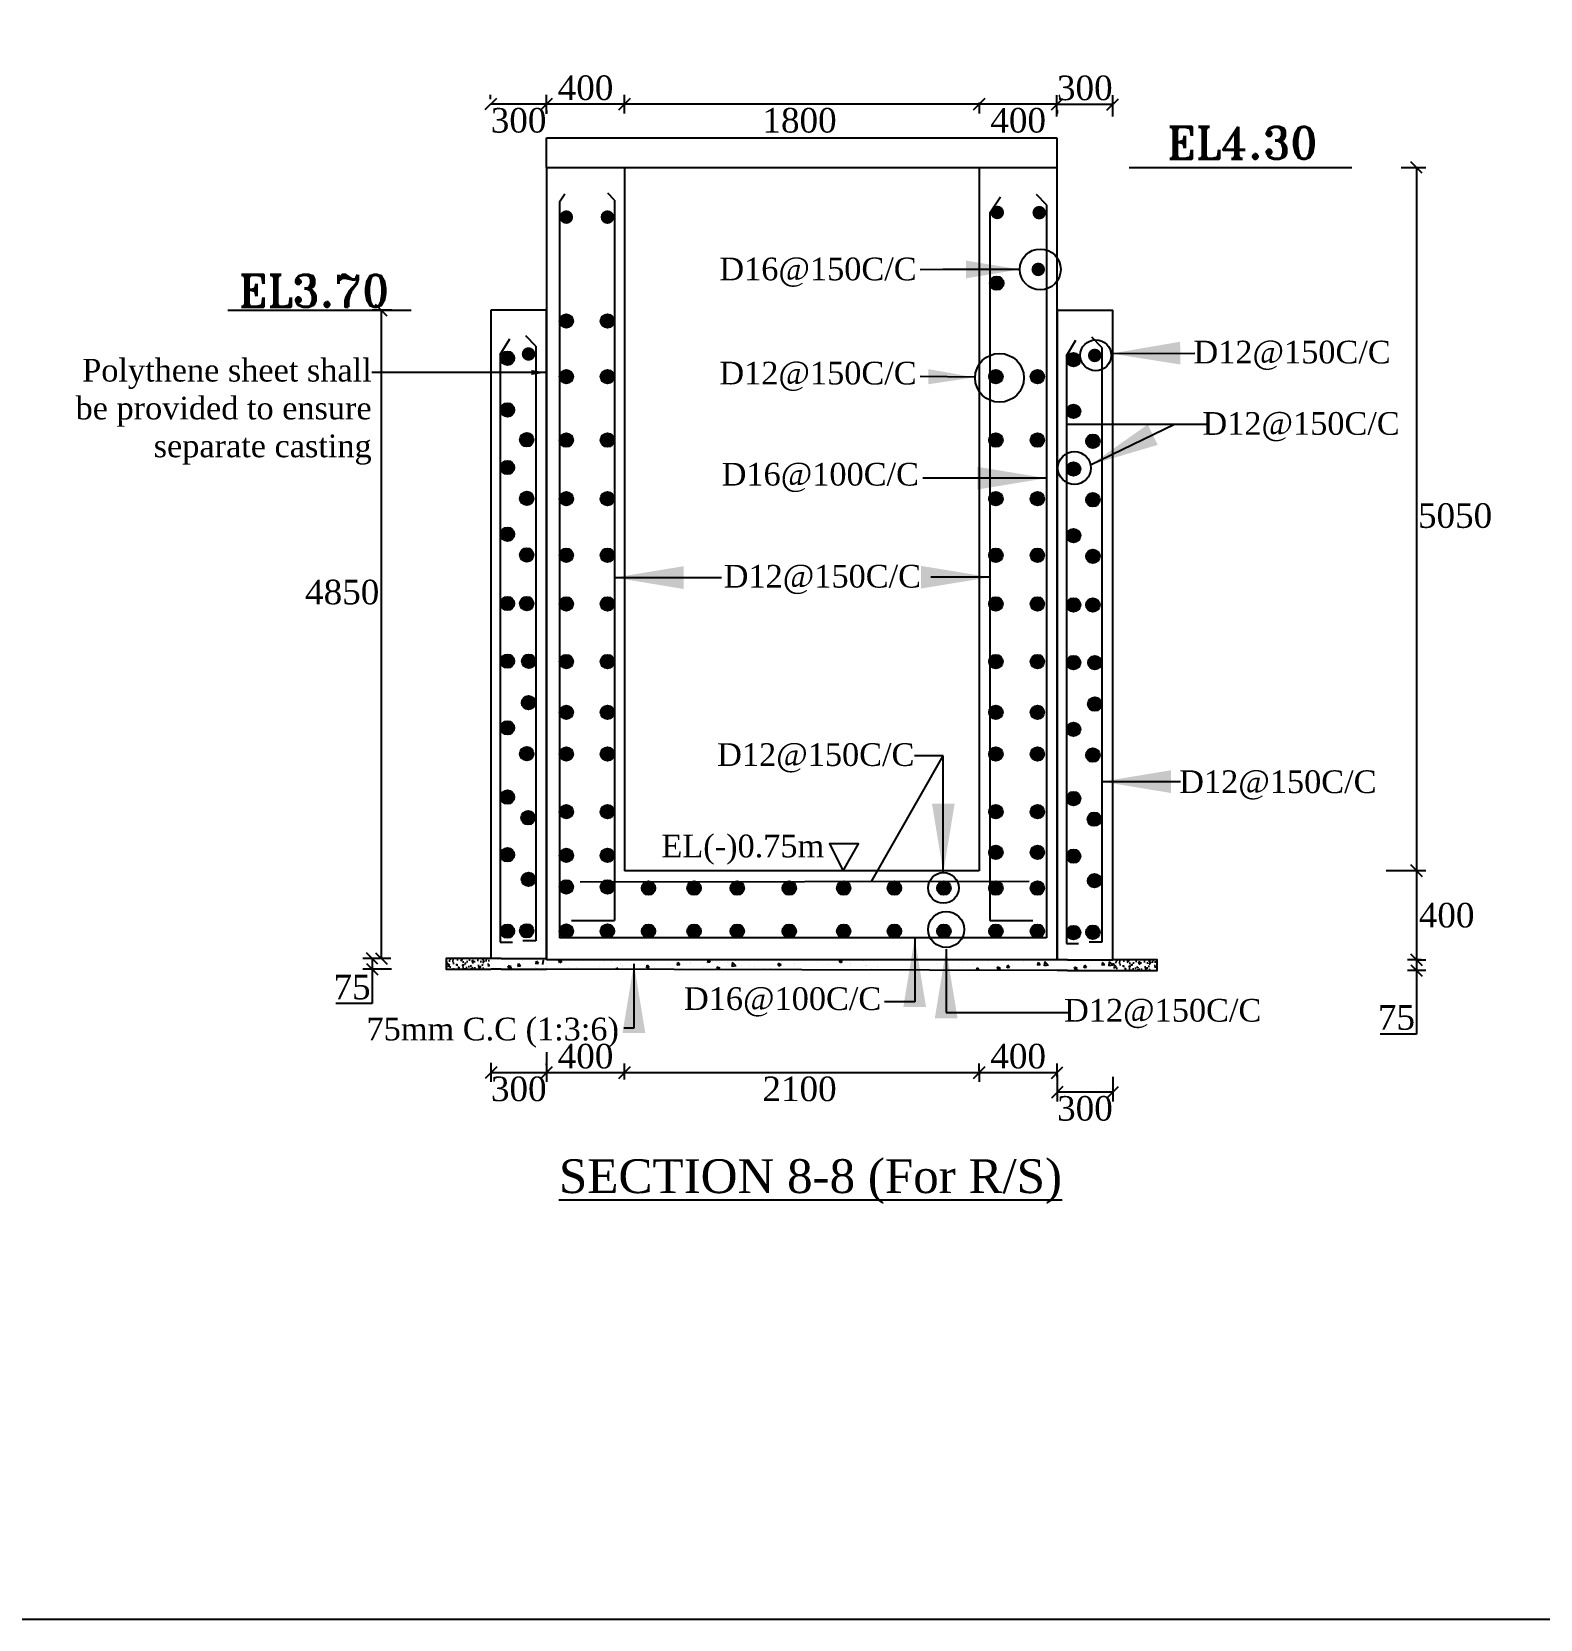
# Model space of a CAD drawing. Extents: x -298162 to 1078160, y -513173 to -216568.
# Drawn here: x 403764 to 413590, y -459484 to -449146 of the extents above; entities that cross this region are included whole.
import ezdxf

# ---------------------------------------------------------------- set-up
doc = ezdxf.new("R2010")
doc.units = 0
doc.header["$MEASUREMENT"] = 0
doc.layers.get('0').update_dxf_attribs({"linetype": 'CONTINUOUS'})
doc.layers.get('DEFPOINTS').update_dxf_attribs({"linetype": 'CONTINUOUS'})
doc.layers.add('LINE', color=7, linetype='CONTINUOUS')
doc.layers.add('Other line', color=7, linetype='CONTINUOUS', lineweight=15)
doc.layers.add('Text 20', color=7, linetype='CONTINUOUS', lineweight=15)
doc.styles.add('Arial-200', font='arial.ttf')
doc.styles.add('BIG', font='ROMANT.SHX')
doc.styles.get("Standard").update_dxf_attribs({"font": 'times.ttf', "height": 250})
doc.dimstyles.new('3', dxfattribs={"dimtxt": 225, "dimasz": 350, "dimexe": 100, "dimexo": 25, "dimgap": 9, "dimtad": 0, "dimdec": 0, "dimzin": 0, "dimdsep": 46, "dimtxsty": 'Standard', "dimcen": 0, "dimclrt": 256, "dimadec": 0, "dimazin": 0, "dimtfac": 1, "dimtdec": 0, "dimtofl": 0, "dimtmove": 2, "dimatfit": 3, "dimfxl": 1, "dimtolj": 1, "dimtzin": 0, "dimarcsym": 0})
doc.dimstyles.new('ISO-25', dxfattribs={"dimtxt": 2.5, "dimasz": 2.5, "dimexe": 1.25, "dimexo": 0.625, "dimtad": 1, "dimtxsty": 'Standard', "dimcen": 2.5, "dimadec": 0, "dimazin": 0, "dimtfac": 1, "dimtmove": 0, "dimatfit": 3, "dimfxl": 1, "dimarcsym": 0})
doc.dimstyles.new('Oblique', dxfattribs={"dimtxt": 75, "dimasz": 75, "dimexe": 60, "dimexo": 60, "dimgap": 25, "dimtad": 2, "dimtih": 1, "dimtoh": 1, "dimdec": 0, "dimzin": 0, "dimdsep": 46, "dimtxsty": 'Standard', "dimblk": 'OBLIQUE', "dimcen": 0, "dimadec": 0, "dimazin": 0, "dimtfac": 1, "dimtdec": 0, "dimtofl": 0, "dimtmove": 0, "dimatfit": 3, "dimldrblk": 'NONE', "dimfxl": 1, "dimtolj": 1, "dimtzin": 0, "dimarcsym": 0})

# ---------------------------------------------------------------- blocks, each defined once
blk = doc.blocks.new('_Oblique')
at = {"color": 0, "linetype": 'ByBlock', "lineweight": -2}
blk.add_line((-0.5, -0.5), (0.5, 0.5), dxfattribs=at)
blk = doc.blocks.new('*D1216')
at = {"layer": 'DEFPOINTS', "color": 0, "lineweight": -2}
for p in [(409935, -455853), (407625, -455925), (407625, -456030)]:
    blk.add_point(p, dxfattribs=at)
at = {"layer": 'LINE', "color": 0, "lineweight": -2}
for p, q in [((407625, -455970), (407625, -455865)), ((409935, -455925), (407625, -455925)), ((409935, -455913), (409935, -455985))]:
    blk.add_line(p, q, dxfattribs=at)
at = {"layer": 'LINE', "color": 0, "lineweight": -2, "xscale": 75, "yscale": 75, "zscale": 75, "rotation": 180}
blk.add_blockref('_Oblique', (407625, -455925), dxfattribs=at)
at = {"layer": 'LINE', "color": 0, "lineweight": -2, "xscale": 75, "yscale": 75, "zscale": 75}
blk.add_blockref('_Oblique', (409935, -455925), dxfattribs=at)
at = {"layer": 'LINE', "color": 0, "insert": (408765, -456031), "char_height": 250, "attachment_point": 5}
blk.add_mtext('\\A1;{\\H0.64x;2100}', dxfattribs=at)
blk = doc.blocks.new('_None')
blk = doc.blocks.new('*D1217')
at = {"layer": 'DEFPOINTS', "color": 0, "lineweight": -2}
for p in [(409935, -455925), (409935, -455972), (410443, -456013)]:
    blk.add_point(p, dxfattribs=at)
at = {"layer": 'LINE', "color": 0, "lineweight": -2}
for p, q in [((409935, -455912), (409935, -455865)), ((410443, -455953), (410443, -455865)), ((410443, -455925), (409935, -455925))]:
    blk.add_line(p, q, dxfattribs=at)
at = {"layer": 'LINE', "color": 0, "lineweight": -2, "xscale": 75, "yscale": 75, "zscale": 75, "rotation": 180}
blk.add_blockref('_Oblique', (409935, -455925), dxfattribs=at)
at = {"layer": 'LINE', "color": 0, "lineweight": -2, "xscale": 75, "yscale": 75, "zscale": 75}
blk.add_blockref('_Oblique', (410443, -455925), dxfattribs=at)
at = {"layer": 'LINE', "color": 0, "insert": (410189, -455818), "char_height": 250, "attachment_point": 5}
blk.add_mtext('\\A1;{\\H0.64x;400}', dxfattribs=at)
blk = doc.blocks.new('*D1218')
at = {"layer": 'DEFPOINTS', "color": 0, "lineweight": -2}
for p in [(407117, -455925), (407117, -455935), (407625, -455935)]:
    blk.add_point(p, dxfattribs=at)
at = {"layer": 'LINE', "color": 0, "lineweight": -2}
for p, q in [((407117, -455875), (407117, -455865)), ((407625, -455875), (407625, -455865)), ((407625, -455925), (407117, -455925))]:
    blk.add_line(p, q, dxfattribs=at)
at = {"layer": 'LINE', "color": 0, "lineweight": -2, "xscale": 75, "yscale": 75, "zscale": 75, "rotation": 180}
blk.add_blockref('_Oblique', (407117, -455925), dxfattribs=at)
at = {"layer": 'LINE', "color": 0, "lineweight": -2, "xscale": 75, "yscale": 75, "zscale": 75}
blk.add_blockref('_Oblique', (407625, -455925), dxfattribs=at)
at = {"layer": 'LINE', "color": 0, "insert": (407371, -455818), "char_height": 250, "attachment_point": 5}
blk.add_mtext('\\A1;{\\H0.64x;400}', dxfattribs=at)
blk = doc.blocks.new('*D1219')
at = {"layer": 'DEFPOINTS', "color": 0, "lineweight": -2}
for p in [(412728, -454609), (412729, -455190), (412784, -455190)]:
    blk.add_point(p, dxfattribs=at)
at = {"layer": 'LINE', "color": 0, "lineweight": -2}
for p, q in [((412784, -454609), (412784, -455190)), ((412788, -454609), (412844, -454609)), ((412789, -455190), (412844, -455190))]:
    blk.add_line(p, q, dxfattribs=at)
at = {"layer": 'LINE', "color": 0, "lineweight": -2, "xscale": 75, "yscale": 75, "zscale": 75}
for p, rotation in [((412784, -454609), 90), ((412784, -455190), 270)]:
    blk.add_blockref('_Oblique', p, dxfattribs=dict(at, rotation=rotation))
at = {"layer": 'LINE', "color": 0, "insert": (412980, -454900), "char_height": 250, "attachment_point": 5}
blk.add_mtext('\\A1;{\\H0.64x;400}', dxfattribs=at)
blk = doc.blocks.new('*D1220')
at = {"layer": 'DEFPOINTS', "color": 0, "lineweight": -2}
for p in [(412784, -455190), (412875, -455190), (412905, -455259)]:
    blk.add_point(p, dxfattribs=at)
at = {"layer": 'LINE', "color": 0, "lineweight": -2}
for p, q in [((412815, -455190), (412724, -455190)), ((412784, -455190), (412784, -455259)), ((412845, -455259), (412724, -455259)), ((412784, -455259), (412784, -455673)), ((412784, -455673), (412547, -455673))]:
    blk.add_line(p, q, dxfattribs=at)
at = {"layer": 'LINE', "color": 0, "lineweight": -2, "xscale": 75, "yscale": 75, "zscale": 75}
for p, rotation in [((412784, -455190), 90), ((412784, -455259), 270)]:
    blk.add_blockref('_Oblique', p, dxfattribs=dict(at, rotation=rotation))
at = {"layer": 'LINE', "color": 0, "insert": (412653, -455566), "char_height": 250, "attachment_point": 5}
blk.add_mtext('\\A1;{\\H0.64x;75}', dxfattribs=at)
blk = doc.blocks.new('*D1221')
at = {"layer": 'DEFPOINTS', "color": 0, "lineweight": -2}
for p in [(412623, -450030), (412527, -454609), (412784, -454609)]:
    blk.add_point(p, dxfattribs=at)
at = {"layer": 'LINE', "color": 0, "lineweight": -2}
for p, q in [((412683, -450030), (412844, -450030)), ((412784, -450030), (412784, -454609)), ((412587, -454609), (412844, -454609))]:
    blk.add_line(p, q, dxfattribs=at)
at = {"layer": 'LINE', "color": 0, "lineweight": -2, "xscale": 75, "yscale": 75, "zscale": 75}
for p, rotation in [((412784, -450030), 90), ((412784, -454609), 270)]:
    blk.add_blockref('_Oblique', p, dxfattribs=dict(at, rotation=rotation))
at = {"layer": 'LINE', "color": 0, "insert": (413035, -452298), "char_height": 250, "attachment_point": 5}
blk.add_mtext('\\A1;{\\H0.64x;5050}', dxfattribs=at)
blk = doc.blocks.new('*D1222')
at = {"layer": 'DEFPOINTS', "color": 0, "lineweight": -2}
for p in [(409935, -449547), (407625, -449618), (407625, -449624)]:
    blk.add_point(p, dxfattribs=at)
at = {"layer": 'LINE', "color": 0, "lineweight": -2}
for p, q in [((407625, -449564), (407625, -449558)), ((409935, -449618), (407625, -449618)), ((409935, -449607), (409935, -449678))]:
    blk.add_line(p, q, dxfattribs=at)
at = {"layer": 'LINE', "color": 0, "lineweight": -2, "xscale": 75, "yscale": 75, "zscale": 75, "rotation": 180}
blk.add_blockref('_Oblique', (407625, -449618), dxfattribs=at)
at = {"layer": 'LINE', "color": 0, "lineweight": -2, "xscale": 75, "yscale": 75, "zscale": 75}
blk.add_blockref('_Oblique', (409935, -449618), dxfattribs=at)
at = {"layer": 'LINE', "color": 0, "insert": (408765, -449724), "char_height": 250, "attachment_point": 5}
blk.add_mtext('\\A1;{\\H0.64x;1800}', dxfattribs=at)
blk = doc.blocks.new('*D1223')
at = {"layer": 'DEFPOINTS', "color": 0, "lineweight": -2}
for p in [(409935, -449555), (409935, -449618), (410443, -449596)]:
    blk.add_point(p, dxfattribs=at)
at = {"layer": 'LINE', "color": 0, "lineweight": -2}
for p, q in [((409935, -449615), (409935, -449678)), ((410443, -449618), (409935, -449618)), ((410443, -449656), (410443, -449678))]:
    blk.add_line(p, q, dxfattribs=at)
at = {"layer": 'LINE', "color": 0, "lineweight": -2, "xscale": 75, "yscale": 75, "zscale": 75, "rotation": 180}
blk.add_blockref('_Oblique', (409935, -449618), dxfattribs=at)
at = {"layer": 'LINE', "color": 0, "lineweight": -2, "xscale": 75, "yscale": 75, "zscale": 75}
blk.add_blockref('_Oblique', (410443, -449618), dxfattribs=at)
at = {"layer": 'LINE', "color": 0, "insert": (410189, -449724), "char_height": 250, "attachment_point": 5}
blk.add_mtext('\\A1;{\\H0.64x;400}', dxfattribs=at)
blk = doc.blocks.new('*D1224')
at = {"layer": 'DEFPOINTS', "color": 0, "lineweight": -2}
for p in [(407117, -449618), (407117, -449740), (407625, -449738)]:
    blk.add_point(p, dxfattribs=at)
at = {"layer": 'LINE', "color": 0, "lineweight": -2}
for p, q in [((407117, -449680), (407117, -449558)), ((407625, -449678), (407625, -449558)), ((407625, -449618), (407117, -449618))]:
    blk.add_line(p, q, dxfattribs=at)
at = {"layer": 'LINE', "color": 0, "lineweight": -2, "xscale": 75, "yscale": 75, "zscale": 75, "rotation": 180}
blk.add_blockref('_Oblique', (407117, -449618), dxfattribs=at)
at = {"layer": 'LINE', "color": 0, "lineweight": -2, "xscale": 75, "yscale": 75, "zscale": 75}
blk.add_blockref('_Oblique', (407625, -449618), dxfattribs=at)
at = {"layer": 'LINE', "color": 0, "insert": (407371, -449512), "char_height": 250, "attachment_point": 5}
blk.add_mtext('\\A1;{\\H0.64x;400}', dxfattribs=at)
blk = doc.blocks.new('*D1225')
at = {"layer": 'DEFPOINTS', "color": 0, "lineweight": -2}
for p in [(410443, -455876), (410805, -455892), (410443, -456052)]:
    blk.add_point(p, dxfattribs=at)
at = {"layer": 'LINE', "color": 0, "lineweight": -2}
for p, q in [((410443, -455936), (410443, -456112)), ((410805, -455952), (410805, -456112)), ((410805, -456052), (410443, -456052))]:
    blk.add_line(p, q, dxfattribs=at)
at = {"layer": 'LINE', "color": 0, "lineweight": -2, "xscale": 75, "yscale": 75, "zscale": 75, "rotation": 180}
blk.add_blockref('_Oblique', (410443, -456052), dxfattribs=at)
at = {"layer": 'LINE', "color": 0, "lineweight": -2, "xscale": 75, "yscale": 75, "zscale": 75}
blk.add_blockref('_Oblique', (410805, -456052), dxfattribs=at)
at = {"layer": 'LINE', "color": 0, "insert": (410624, -456158), "char_height": 250, "attachment_point": 5}
blk.add_mtext('\\A1;{\\H0.64x;300}', dxfattribs=at)
blk = doc.blocks.new('*D1226')
at = {"layer": 'DEFPOINTS', "color": 0, "lineweight": -2}
for p in [(410441, -449620), (410441, -449759), (410805, -449759)]:
    blk.add_point(p, dxfattribs=at)
at = {"layer": 'LINE', "color": 0, "lineweight": -2}
for p, q in [((410441, -449699), (410441, -449560)), ((410805, -449699), (410805, -449560)), ((410805, -449620), (410441, -449620))]:
    blk.add_line(p, q, dxfattribs=at)
at = {"layer": 'LINE', "color": 0, "lineweight": -2, "xscale": 75, "yscale": 75, "zscale": 75, "rotation": 180}
blk.add_blockref('_Oblique', (410441, -449620), dxfattribs=at)
at = {"layer": 'LINE', "color": 0, "lineweight": -2, "xscale": 75, "yscale": 75, "zscale": 75}
blk.add_blockref('_Oblique', (410805, -449620), dxfattribs=at)
at = {"layer": 'LINE', "color": 0, "insert": (410623, -449513), "char_height": 250, "attachment_point": 5}
blk.add_mtext('\\A1;{\\H0.64x;300}', dxfattribs=at)
blk = doc.blocks.new('*D1227')
at = {"layer": 'DEFPOINTS', "color": 0, "lineweight": -2}
for p in [(407117, -455732), (406755, -455800), (406755, -455925)]:
    blk.add_point(p, dxfattribs=at)
at = {"layer": 'LINE', "color": 0, "lineweight": -2}
for p, q in [((406755, -455860), (406755, -455985)), ((407117, -455792), (407117, -455985)), ((407117, -455925), (406755, -455925))]:
    blk.add_line(p, q, dxfattribs=at)
at = {"layer": 'LINE', "color": 0, "lineweight": -2, "xscale": 75, "yscale": 75, "zscale": 75, "rotation": 180}
blk.add_blockref('_Oblique', (406755, -455925), dxfattribs=at)
at = {"layer": 'LINE', "color": 0, "lineweight": -2, "xscale": 75, "yscale": 75, "zscale": 75}
blk.add_blockref('_Oblique', (407117, -455925), dxfattribs=at)
at = {"layer": 'LINE', "color": 0, "insert": (406936, -456031), "char_height": 250, "attachment_point": 5}
blk.add_mtext('\\A1;{\\H0.64x;300}', dxfattribs=at)
blk = doc.blocks.new('*D1228')
at = {"layer": 'DEFPOINTS', "color": 0, "lineweight": -2}
for p in [(406041, -450960), (406169, -450960), (406142, -455181)]:
    blk.add_point(p, dxfattribs=at)
at = {"layer": 'LINE', "color": 0, "lineweight": -2}
for p, q in [((406109, -450960), (405981, -450960)), ((406041, -455181), (406041, -450960)), ((406082, -455181), (405981, -455181))]:
    blk.add_line(p, q, dxfattribs=at)
at = {"layer": 'LINE', "color": 0, "lineweight": -2, "xscale": 75, "yscale": 75, "zscale": 75}
for p, rotation in [((406041, -450960), 90), ((406041, -455181), 270)]:
    blk.add_blockref('_Oblique', p, dxfattribs=dict(at, rotation=rotation))
at = {"layer": 'LINE', "color": 0, "insert": (405786, -452796), "char_height": 250, "attachment_point": 5}
blk.add_mtext('\\A1;{\\H0.64x;4850}', dxfattribs=at)
blk = doc.blocks.new('*D1229')
at = {"layer": 'DEFPOINTS', "color": 0, "lineweight": -2}
for p in [(405981, -455181), (406163, -455181), (406167, -455250)]:
    blk.add_point(p, dxfattribs=at)
at = {"layer": 'LINE', "color": 0, "lineweight": -2}
for p, q in [((406103, -455181), (405921, -455181)), ((406107, -455250), (405921, -455250)), ((405981, -455181), (405981, -455250)), ((405981, -455250), (405981, -455475)), ((405981, -455475), (405744, -455475))]:
    blk.add_line(p, q, dxfattribs=at)
at = {"layer": 'LINE', "color": 0, "lineweight": -2, "xscale": 75, "yscale": 75, "zscale": 75}
for p, rotation in [((405981, -455181), 90), ((405981, -455250), 270)]:
    blk.add_blockref('_Oblique', p, dxfattribs=dict(at, rotation=rotation))
at = {"layer": 'LINE', "color": 0, "insert": (405850, -455368), "char_height": 250, "attachment_point": 5}
blk.add_mtext('\\A1;{\\H0.64x;75}', dxfattribs=at)
blk = doc.blocks.new('*D1230')
at = {"layer": 'DEFPOINTS', "color": 0, "lineweight": -2}
for p in [(406753, -449618), (406753, -449645), (407117, -449599)]:
    blk.add_point(p, dxfattribs=at)
at = {"layer": 'LINE', "color": 0, "lineweight": -2}
for p, q in [((406753, -449585), (406753, -449558)), ((407117, -449618), (406753, -449618)), ((407117, -449659), (407117, -449678))]:
    blk.add_line(p, q, dxfattribs=at)
at = {"layer": 'LINE', "color": 0, "lineweight": -2, "xscale": 75, "yscale": 75, "zscale": 75, "rotation": 180}
blk.add_blockref('_Oblique', (406753, -449618), dxfattribs=at)
at = {"layer": 'LINE', "color": 0, "lineweight": -2, "xscale": 75, "yscale": 75, "zscale": 75}
blk.add_blockref('_Oblique', (407117, -449618), dxfattribs=at)
at = {"layer": 'LINE', "color": 0, "insert": (406935, -449724), "char_height": 250, "attachment_point": 5}
blk.add_mtext('\\A1;{\\H0.64x;300}', dxfattribs=at)

msp = doc.modelspace()

# ---------------------------------------------------------------- hatches: boundary and pattern name
at = {"layer": 'LINE', "linetype": 'ByBlock', "lineweight": -2}
for points in [[(410008.514, -450322.998, -1), (410097.14, -450322.998, -1)], [(410281.781, -450324.483, -1), (410370.407, -450324.483, -1)], [(407201.518, -450353.378, -1), (407290.144, -450353.378, -1)], [(407469.357, -450353.378, -1), (407557.983, -450353.378, -1)], [(410275.579, -450693.881, -1), (410364.205, -450693.881, -1)], [(410005.283, -450783.582, -1), (410093.909, -450783.582, -1)], [(407201.518, -451030.237, -1), (407290.144, -451030.237, -1)], [(407469.357, -451030.237, -1), (407557.983, -451030.237, -1)], [(406955.381, -451244.848, -1), (407044.007, -451244.848, -1)], [(410643.314, -451254.122, -1), (410731.94, -451254.122, -1)], [(406817.899, -451272.103, -1), (406906.525, -451272.103, -1)], [(410505.832, -451281.377, -1), (410594.458, -451281.377, -1)], [(407201.518, -451392.167, -1), (407290.144, -451392.167, -1)], [(407469.357, -451392.167, -1), (407557.983, -451392.167, -1)], [(409999.598, -451392.167, -1), (410088.224, -451392.167, -1)], [(410269.894, -451392.167, -1), (410358.52, -451392.167, -1)], [(406817.899, -451608.551, -1), (406906.525, -451608.551, -1)], [(410505.832, -451617.824, -1), (410594.458, -451617.824, -1)], [(406943.494, -451803.276, -1), (407032.12, -451803.276, -1)], [(407201.518, -451805.534, -1), (407290.144, -451805.534, -1)], [(407469.357, -451805.534, -1), (407557.983, -451805.534, -1)], [(409999.598, -451805.534, -1), (410088.224, -451805.534, -1)], [(410269.894, -451805.534, -1), (410358.52, -451805.534, -1)], [(410631.427, -451812.549, -1), (410720.053, -451812.549, -1)], [(406817.899, -451983.917, -1), (406906.525, -451983.917, -1)], [(410505.832, -451993.191, -1), (410594.458, -451993.191, -1)], [(406943.494, -452184.591, -1), (407032.12, -452184.591, -1)], [(407201.518, -452186.85, -1), (407290.144, -452186.85, -1)], [(407469.357, -452186.85, -1), (407557.983, -452186.85, -1)], [(409999.598, -452186.85, -1), (410088.224, -452186.85, -1)], [(410269.894, -452186.85, -1), (410358.52, -452186.85, -1)], [(410631.427, -452193.865, -1), (410720.053, -452193.865, -1)], [(406817.899, -452418.316, -1), (406906.525, -452418.316, -1)], [(410505.832, -452427.59, -1), (410594.458, -452427.59, -1)], [(406943.494, -452552.897, -1), (407032.12, -452552.897, -1)], [(407201.518, -452555.155, -1), (407290.144, -452555.155, -1)], [(407469.357, -452555.155, -1), (407557.983, -452555.155, -1)], [(409999.598, -452555.155, -1), (410088.224, -452555.155, -1)], [(410269.894, -452555.155, -1), (410358.52, -452555.155, -1)], [(410631.427, -452562.17, -1), (410720.053, -452562.17, -1)], [(406817.899, -452869.351, -1), (406906.525, -452869.351, -1)], [(406943.494, -452869.715, -1), (407032.12, -452869.715, -1)], [(407201.518, -452871.973, -1), (407290.144, -452871.973, -1)], [(407469.357, -452871.973, -1), (407557.983, -452871.973, -1)], [(409999.598, -452871.973, -1), (410088.224, -452871.973, -1)], [(410269.894, -452871.973, -1), (410358.52, -452871.973, -1)], [(410505.832, -452878.624, -1), (410594.458, -452878.624, -1)], [(410631.427, -452878.989, -1), (410720.053, -452878.989, -1)], [(406817.899, -453244.717, -1), (406906.525, -453244.717, -1)], [(406956.66, -453245.081, -1), (407045.286, -453245.081, -1)], [(407201.518, -453247.339, -1), (407290.144, -453247.339, -1)], [(407469.357, -453247.339, -1), (407557.983, -453247.339, -1)], [(409999.598, -453247.339, -1), (410088.224, -453247.339, -1)], [(410269.894, -453247.339, -1), (410358.52, -453247.339, -1)], [(410505.832, -453253.991, -1), (410594.458, -453253.991, -1)], [(410644.593, -453254.355, -1), (410733.219, -453254.355, -1)], [(406955.716, -453515.416, -1), (407044.342, -453515.416, -1)], [(410643.649, -453524.69, -1), (410732.275, -453524.69, -1)], [(407201.518, -453577.898, -1), (407290.144, -453577.898, -1)], [(407469.357, -453577.898, -1), (407557.983, -453577.898, -1)], [(409999.598, -453577.898, -1), (410088.224, -453577.898, -1)], [(410269.894, -453577.898, -1), (410358.52, -453577.898, -1)], [(406817.899, -453679.116, -1), (406906.525, -453679.116, -1)], [(410505.832, -453688.39, -1), (410594.458, -453688.39, -1)], [(406943.494, -453847.298, -1), (407032.12, -453847.298, -1)], [(407201.518, -453849.556, -1), (407290.144, -453849.556, -1)], [(407469.357, -453849.556, -1), (407557.983, -453849.556, -1)], [(409999.598, -453849.556, -1), (410088.224, -453849.556, -1)], [(410269.894, -453849.556, -1), (410358.52, -453849.556, -1)], [(410631.427, -453856.571, -1), (410720.053, -453856.571, -1)], [(406817.899, -454130.151, -1), (406906.525, -454130.151, -1)], [(410505.832, -454139.424, -1), (410594.458, -454139.424, -1)], [(407201.518, -454224.922, -1), (407290.144, -454224.922, -1)], [(407469.357, -454224.922, -1), (407557.983, -454224.922, -1)], [(409999.598, -454224.922, -1), (410088.224, -454224.922, -1)], [(410269.894, -454224.922, -1), (410358.52, -454224.922, -1)], [(406952.525, -454264.628, -1), (407041.15, -454264.628, -1)], [(410640.458, -454273.902, -1), (410729.083, -454273.902, -1)], [(406817.899, -454505.517, -1), (406906.525, -454505.517, -1)], [(407201.518, -454509.287, -1), (407290.144, -454509.287, -1)], [(407469.357, -454509.287, -1), (407557.983, -454509.287, -1)], [(409999.598, -454489.867, -1), (410088.224, -454489.867, -1)], [(410269.894, -454489.867, -1), (410358.52, -454489.867, -1)], [(410505.832, -454514.791, -1), (410594.458, -454514.791, -1)], [(406954.224, -454665.148, -1), (407042.85, -454665.148, -1)], [(410642.157, -454674.421, -1), (410730.783, -454674.421, -1)], [(407201.518, -454714.588, -1), (407290.144, -454714.588, -1)], [(407469.357, -454714.588, -1), (407557.983, -454714.588, -1)], [(407736.822, -454722.441, -1), (407825.448, -454722.441, -1)], [(408034.061, -454722.441, -1), (408122.687, -454722.441, -1)], [(408314.785, -454722.441, -1), (408403.411, -454722.441, -1)], [(408653.306, -454722.441, -1), (408741.932, -454722.441, -1)], [(409008.342, -454722.441, -1), (409096.968, -454722.441, -1)], [(409338.603, -454722.441, -1), (409427.229, -454722.441, -1)], [(409660.984, -454722.441, -1), (409749.61, -454722.441, -1)], [(409999.598, -454722.441, -1), (410088.224, -454722.441, -1)], [(410269.894, -454722.441, -1), (410358.52, -454722.441, -1)], [(406817.899, -455003.036, -1), (406906.525, -455003.036, -1)], [(406943.494, -455000.699, -1), (407032.12, -455000.699, -1)], [(407201.518, -455002.008, -1), (407290.144, -455002.008, -1)], [(407469.357, -455002.008, -1), (407557.983, -455002.008, -1)], [(407736.822, -455002.957, -1), (407825.448, -455002.957, -1)], [(408034.061, -455002.957, -1), (408122.687, -455002.957, -1)], [(408314.785, -455002.957, -1), (408403.411, -455002.957, -1)], [(408653.306, -455002.957, -1), (408741.932, -455002.957, -1)], [(409008.342, -455002.957, -1), (409096.968, -455002.957, -1)], [(409338.603, -455002.957, -1), (409427.229, -455002.957, -1)], [(409660.984, -455002.957, -1), (409749.61, -455002.957, -1)], [(409999.598, -455002.957, -1), (410088.224, -455002.957, -1)], [(410269.894, -455002.957, -1), (410358.52, -455002.957, -1)], [(410505.832, -455012.31, -1), (410594.458, -455012.31, -1)], [(410631.427, -455009.972, -1), (410720.053, -455009.972, -1)]]:
    msp.add_hatch(color=0, dxfattribs=at).paths.add_polyline_path(points)
h = msp.add_hatch(dxfattribs=at)
h.set_pattern_fill('AR-CONC', color=0, scale=10, style=0)
h.set_pattern_definition([(50, (1086.85, -458721.117), (71.726018, -6.2752135), [7.5, -82.5]), (355, (1086.85, -458721.12), (-13.875133, 75.219213), [6, -66]), (100.4514, (1092.825, -458721.64), (57.850938, 68.943954), [6.374019, -70.114211]), (46.1842, (1086.85, -458701.12), (106.724105, -16.551901), [11.25, -123.75]), (96.6356, (1095.74, -458702.5), (93.46627, 97.411787), [9.56103, -105.1713]), (351.1842, (1086.85, -458701.12), (93.466195, 97.41186), [9, -99]), (21, (1096.85, -458706.117), (59.690705, -40.261889), [7.5, -82.5]), (326, (1096.85, -458706.12), (24.331533, 72.515005), [6, -66]), (71.4514, (1101.82, -458709.47), (84.022263, 32.25305), [6.374019, -70.114211]), (37.5, (1086.847, -458721.117), (1.2159855, 33.2893854), [0, -65.2, 0, -67, 0, -66.25]), (7.5, (1086.847, -458721.117), (26.3069537, 39.4411712), [0, -38.2, 0, -63.7, 0, -25.25]), (327.5, (1064.547, -458721.117), (53.3822436, -2.2554872), [0, -25, 0, -78, 0, -103.5]), (317.5, (1054.547, -458721.117), (58.318617, 10.010498), [0, -32.5, 0, -51.8, 0, -73.5])])
edge = h.paths.add_edge_path()
edge.add_line((406753.361, -455181.028), (406463.055, -455181.028))
edge.add_line((406463.055, -455181.028), (406463.055, -455250.146))
edge.add_line((406463.055, -455250.146), (406753.361, -455250.146))
h = msp.add_hatch(dxfattribs=at)
h.set_pattern_fill('AR-CONC', color=0, scale=10, style=0)
h.set_pattern_definition([(50, (5428.584, -458730.05), (71.726018, -6.2752135), [7.5, -82.5]), (355, (5428.584, -458730.05), (-13.875133, 75.219213), [6, -66]), (100.4514, (5434.56, -458730.57), (57.850938, 68.943954), [6.374019, -70.114211]), (46.1842, (5428.58, -458710.05), (106.724105, -16.551901), [11.25, -123.75]), (96.6356, (5437.48, -458711.43), (93.46627, 97.411787), [9.56103, -105.1713]), (351.1842, (5428.58, -458710.05), (93.466195, 97.41186), [9, -99]), (21, (5438.584, -458715.05), (59.690705, -40.261889), [7.5, -82.5]), (326, (5438.584, -458715.05), (24.331533, 72.515005), [6, -66]), (71.4514, (5443.56, -458718.405), (84.022263, 32.25305), [6.374019, -70.114211]), (37.5, (5428.584, -458730.05), (1.2159855, 33.2893854), [0, -65.2, 0, -67, 0, -66.25]), (7.5, (5428.584, -458730.05), (26.3069537, 39.4411712), [0, -38.2, 0, -63.7, 0, -25.25]), (327.5, (5406.284, -458730.05), (53.3822436, -2.2554872), [0, -25, 0, -78, 0, -103.5]), (317.5, (5396.284, -458730.05), (58.318617, 10.010498), [0, -32.5, 0, -51.8, 0, -73.5])])
h.paths.add_polyline_path([(411095.097, -455189.962), (410804.792, -455189.962), (410804.792, -455259.079), (411095.097, -455259.079)])

# ---------------------------------------------------------------- linework, layer by layer
at = {"color": 0, "linetype": 'ByBlock', "lineweight": -2}
msp.add_lwpolyline([(409048.806, -454609.114), (409148.598, -454435.402), (408960.102, -454435.402), (409048.806, -454609.114)], dxfattribs=at)
for centre, radius in [((410332.971, -450694.114), 133.031), ((410694.505, -451253.13), 100.674), ((410067.424, -451400.13), 158.689), ((410555.436, -451987.185), 107.155), ((409701.923, -454721.706), 99.792)]:
    msp.add_circle(centre, radius, dxfattribs=at)
at = {"layer": 'LINE', "color": 0, "linetype": 'ByBlock', "lineweight": -2}
for p, q in [((407116.859, -450030.084), (407116.859, -449836.403)), ((407116.859, -449836.403), (410441.294, -449836.403)), ((410441.294, -449836.403), (410441.294, -450030.084)), ((407116.859, -450030.084), (407116.859, -454609.114)), ((407625.059, -450030.084), (407625.059, -454609.114)), ((409935.059, -450030.084), (409935.059, -454609.114)), ((410441.294, -450030.084), (410441.294, -455190.125)), ((410441.294, -450030.084), (410441.294, -454615.766)), ((410911.904, -450030.084), (412363.36, -450030.084)), ((407201.763, -450254.413), (407235.734, -450202.522)), ((407201.763, -450254.413), (407201.763, -455047.09)), ((407559.167, -450242.97), (407515.255, -450197.634)), ((407559.167, -450242.97), (407559.167, -454934.61)), ((410005.283, -450325.754), (410074.017, -450220.764)), ((410373.035, -450273.394), (410307.53, -450205.766)), ((410373.035, -450273.394), (410373.035, -455047.09)), ((410005.283, -450325.754), (410005.283, -454934.61)), ((405040.154, -450959.541), (406235.175, -450959.541)), ((406753.361, -450959.541), (406753.361, -455181.028)), ((406753.361, -450959.541), (406753.361, -454606.492)), ((410443.259, -450959.541), (410443.259, -455190.307)), ((407046.635, -451193.76), (406981.13, -451126.131)), ((407046.635, -451193.76), (407046.635, -455044.832)), ((410734.568, -451203.033), (410669.063, -451135.405)), ((410734.568, -451203.033), (410734.568, -455054.106)), ((406816.009, -451247.269), (406816.009, -454933.501)), ((410503.942, -451256.543), (410503.942, -454942.775)), ((409935.059, -454609.114), (407625.059, -454609.114)), ((410261.146, -454679.338), (407335.208, -454684.384)), ((410373.035, -455047.09), (407201.763, -455047.09)), ((406821.947, -455181.034), (406753.361, -455181.028)), ((406821.947, -455250.334), (406755.326, -455250.152)), ((410443.259, -455190.125), (407116.859, -455190.125)), ((410443.259, -455259.425), (407116.859, -455250.334)), ((410509.88, -455190.307), (410443.259, -455190.307)), ((410509.88, -455259.607), (410443.259, -455259.425))]:
    msp.add_line(p, q, dxfattribs=at)
at = {"layer": 'LINE', "color": 0}
msp.add_lwpolyline([(392878.688, -459483.588), (421340.334, -459483.588), (421340.334, -439357.138), (392878.688, -439357.138)], close=True, dxfattribs=at)
at = {"layer": 'LINE', "color": 0, "linetype": 'ByBlock', "lineweight": -2}
for points in [[(406753.361, -455181.028), (406463.055, -455181.028), (406463.055, -455250.146), (406753.361, -455250.146)], [(410804.792, -455259.079), (411095.097, -455259.079), (411095.097, -455189.962), (410804.792, -455189.962)], [(410804.792, -455215.985), (410804.792, -455224.819)]]:
    msp.add_lwpolyline(points, dxfattribs=at)
for centre, radius in [((410049.596, -450783.582), 44.313), ((407245.831, -451030.237), 44.313), ((407513.67, -451030.237), 44.313), ((406862.212, -451272.103), 44.313), ((410550.145, -451281.377), 44.313), ((407245.831, -451392.167), 44.313), ((407513.67, -451392.167), 44.313), ((410043.911, -451392.167), 44.313), ((410314.207, -451392.167), 44.313), ((406862.212, -451608.551), 44.313), ((410550.145, -451617.824), 44.313), ((406987.807, -451803.276), 44.313), ((407245.831, -451805.534), 44.313), ((407513.67, -451805.534), 44.313), ((410043.911, -451805.534), 44.313), ((410314.207, -451805.534), 44.313), ((410675.74, -451812.549), 44.313), ((406862.212, -451983.917), 44.313), ((410550.145, -451993.191), 44.313), ((406987.807, -452184.591), 44.313), ((407245.831, -452186.85), 44.313), ((407513.67, -452186.85), 44.313), ((410043.911, -452186.85), 44.313), ((410314.207, -452186.85), 44.313), ((410675.74, -452193.865), 44.313), ((406862.212, -452418.316), 44.313), ((410550.145, -452427.59), 44.313), ((406987.807, -452552.897), 44.313), ((407245.831, -452555.155), 44.313), ((407513.67, -452555.155), 44.313), ((410043.911, -452555.155), 44.313), ((410314.207, -452555.155), 44.313), ((410675.74, -452562.17), 44.313), ((406862.212, -452869.351), 44.313), ((406987.807, -452869.715), 44.313), ((407245.831, -452871.973), 44.313), ((407513.67, -452871.973), 44.313), ((410043.911, -452871.973), 44.313), ((410314.207, -452871.973), 44.313), ((410550.145, -452878.624), 44.313), ((410675.74, -452878.989), 44.313), ((406862.212, -453244.717), 44.313), ((407000.973, -453245.081), 44.313), ((407245.831, -453247.339), 44.313), ((407513.67, -453247.339), 44.313), ((410043.911, -453247.339), 44.313), ((410314.207, -453247.339), 44.313), ((410550.145, -453253.991), 44.313), ((410688.906, -453254.355), 44.313), ((407000.029, -453515.416), 44.313), ((410687.962, -453524.69), 44.313), ((407245.831, -453577.898), 44.313), ((407513.67, -453577.898), 44.313), ((410043.911, -453577.898), 44.313), ((410314.207, -453577.898), 44.313), ((406862.212, -453679.116), 44.313), ((410550.145, -453688.39), 44.313), ((406987.807, -453847.298), 44.313), ((407245.831, -453849.556), 44.313), ((407513.67, -453849.556), 44.313), ((410043.911, -453849.556), 44.313), ((410314.207, -453849.556), 44.313), ((410675.74, -453856.571), 44.313), ((406862.212, -454130.151), 44.313), ((410550.145, -454139.424), 44.313), ((407245.831, -454224.922), 44.313), ((407513.67, -454224.922), 44.313), ((410043.911, -454224.922), 44.313), ((410314.207, -454224.922), 44.313), ((406996.837, -454264.628), 44.313), ((410684.77, -454273.902), 44.313), ((406862.212, -454505.517), 44.313), ((407245.831, -454509.287), 44.313), ((407513.67, -454509.287), 44.313), ((410043.911, -454489.867), 44.313), ((410314.207, -454489.867), 44.313), ((410550.145, -454514.791), 44.313), ((406998.537, -454665.148), 44.313), ((410686.47, -454674.421), 44.313), ((407245.831, -454714.588), 44.313), ((407513.67, -454714.588), 44.313), ((407781.135, -454722.441), 44.313), ((408078.374, -454722.441), 44.313), ((408359.098, -454722.441), 44.313), ((408697.619, -454722.441), 44.313), ((409052.655, -454722.441), 44.313), ((409382.916, -454722.441), 44.313), ((409705.297, -454722.441), 44.313), ((410043.911, -454722.441), 44.313), ((410314.207, -454722.441), 44.313), ((409720.086, -454991.699), 117.104), ((406862.212, -455003.036), 44.313), ((406987.807, -455000.699), 44.313), ((407245.831, -455002.008), 44.313), ((407513.67, -455002.008), 44.313), ((407781.135, -455002.957), 44.313), ((408078.374, -455002.957), 44.313), ((408359.098, -455002.957), 44.313), ((408697.619, -455002.957), 44.313), ((409052.655, -455002.957), 44.313), ((409382.916, -455002.957), 44.313), ((409705.297, -455002.957), 44.313), ((410043.911, -455002.957), 44.313), ((410314.207, -455002.957), 44.313), ((410550.145, -455012.31), 44.313), ((410675.74, -455009.972), 44.313)]:
    msp.add_circle(centre, radius, dxfattribs=at)
at = {"layer": 'Other line', "color": 0, "linetype": 'ByBlock', "lineweight": -2}
for p, q in [((407116.859, -450030.084), (410441.294, -450030.084)), ((409935.059, -450030.084), (410441.294, -450030.084)), ((407116.859, -450959.541), (406753.361, -450959.541)), ((410443.259, -450959.541), (410804.792, -450959.541)), ((410804.792, -455189.962), (410804.792, -450959.541)), ((406816.009, -451247.269), (406877.786, -451145.189)), ((410503.942, -451256.543), (410565.719, -451154.463)), ((407116.859, -454609.114), (407116.859, -455190.125)), ((406816.009, -454933.501), (406816.009, -455073.632)), ((407279.343, -454934.61), (407559.167, -454934.61)), ((410005.283, -454934.61), (410285.107, -454934.61)), ((410503.942, -454942.775), (410503.942, -455082.906)), ((406816.009, -455073.632), (406895.04, -455073.632)), ((407046.635, -455065.642), (406963.013, -455065.642)), ((407046.635, -455044.832), (407046.635, -455065.642)), ((410503.942, -455082.906), (410582.973, -455082.906)), ((410734.568, -455074.915), (410650.946, -455074.915)), ((410734.568, -455054.106), (410734.568, -455074.915)), ((406755.326, -455250.152), (406755.326, -455250.152)), ((406806.953, -455188.231), (406806.953, -455188.231)), ((406821.947, -455180.688), (407116.859, -455180.688)), ((406821.947, -455250.334), (407116.859, -455250.334)), ((406886.406, -455235.792), (406866.997, -455228.341)), ((406873.461, -455244.914), (406867.84, -455228.163)), ((406886.407, -455235.791), (406872.618, -455245.092)), ((406880.572, -455249.305), (406881.837, -455238.432)), ((406891.167, -455249.334), (406880.982, -455238.719)), ((406885.134, -455232.781), (406885.134, -455232.781)), ((406947.106, -455230.669), (406930.537, -455232.118)), ((406931.376, -455231.938), (406934.582, -455214.562)), ((406947.105, -455230.669), (406933.742, -455214.743)), ((406958.827, -455191.705), (406958.827, -455191.705)), ((406968.613, -455215.98), (406968.613, -455215.98)), ((406990.119, -455246.603), (406990.119, -455246.603)), ((407043.067, -455242.101), (407043.067, -455242.101)), ((407043.067, -455242.101), (407043.067, -455242.101)), ((407064.537, -455213.456), (407047.968, -455214.906)), ((407048.808, -455214.725), (407052.013, -455197.349)), ((407048.879, -455243.912), (407048.879, -455243.912)), ((407064.537, -455213.456), (407051.173, -455197.53)), ((407060.11, -455247.266), (407060.11, -455247.266)), ((407093.221, -455219.058), (407096.283, -455192.732)), ((407096.161, -455193.783), (407095.428, -455193.019)), ((407095.658, -455214.25), (407095.658, -455214.25)), ((407095.658, -455214.25), (407095.658, -455214.25)), ((407098.842, -455209.451), (407098.842, -455209.451)), ((407115.208, -455234.892), (407115.208, -455234.892)), ((407115.208, -455234.892), (407115.208, -455234.892)), ((407116.859, -455215.355), (407116.859, -455215.546)), ((407117.018, -455215.521), (407116.859, -455215.355)), ((407117.018, -455215.521), (407116.859, -455215.546)), ((407165.174, -455246.568), (407165.174, -455246.568)), ((407216.661, -455199.274), (407197.252, -455191.823)), ((407203.716, -455208.398), (407198.095, -455191.647)), ((407216.661, -455199.274), (407202.873, -455208.574)), ((407257.317, -455241.999), (407257.317, -455241.999)), ((407313.149, -455240.316), (407313.149, -455240.316)), ((407461.125, -455234.064), (407461.125, -455234.064)), ((407494.655, -455201.824), (407494.655, -455201.824)), ((407538.151, -455200.661), (407538.151, -455200.661)), ((407572.733, -455251.58), (407574.632, -455241.282)), ((407582.306, -455251.606), (407573.793, -455241.46)), ((407599.639, -455215.645), (407599.639, -455215.645)), ((407609.101, -455227.812), (407609.101, -455227.812)), ((407669.033, -455224.781), (407669.033, -455224.781)), ((407682.125, -455221.444), (407682.125, -455221.444)), ((407757.076, -455221.56), (407757.076, -455221.56)), ((407785.981, -455239.991), (407769.412, -455241.441)), ((407770.252, -455241.262), (407773.457, -455223.887)), ((407785.981, -455239.991), (407772.617, -455224.065)), ((407822.141, -455239.19), (407822.141, -455239.19)), ((407844.099, -455247.829), (407844.099, -455247.829)), ((407905.052, -455215.307), (407905.052, -455215.307)), ((407984.806, -455222.597), (407968.237, -455224.046)), ((407969.076, -455223.867), (407972.281, -455206.492)), ((407984.805, -455222.597), (407971.442, -455206.67)), ((407994.58, -455246.29), (407994.58, -455246.29)), ((408053.027, -455209.055), (408053.027, -455209.055)), ((408054.168, -455215.35), (408054.168, -455215.35)), ((408142.556, -455240.038), (408142.556, -455240.038)), ((408183.63, -455205.202), (408167.061, -455206.651)), ((408167.901, -455206.472), (408170.916, -455190.125)), ((408183.63, -455205.202), (408170.979, -455190.125)), ((408201.003, -455202.803), (408201.003, -455202.803)), ((408215.827, -455243.099), (408215.827, -455243.099)), ((408225.605, -455198.325), (408225.605, -455198.325)), ((408246.315, -455244.279), (408226.906, -455236.828)), ((408233.364, -455253.385), (408227.749, -455236.651)), ((408246.316, -455244.279), (408232.816, -455253.384)), ((408245.084, -455204.959), (408245.084, -455204.959)), ((408290.531, -455233.786), (408290.531, -455233.786)), ((408295, -455207.461), (408295, -455207.461)), ((408350.595, -455229.696), (408325.942, -455233.519)), ((408326.798, -455233.234), (408329.86, -455206.909)), ((408350.596, -455229.696), (408329.005, -455207.194)), ((408348.978, -455196.551), (408348.978, -455196.551)), ((408387.409, -455224.477), (408387.409, -455224.477)), ((408438.507, -455227.533), (408438.507, -455227.533)), ((408470.065, -455230.508), (408470.065, -455230.508)), ((408496.954, -455190.298), (408496.954, -455190.298)), ((408531.383, -455245.261), (408531.383, -455245.261)), ((408575.05, -455244.33), (408575.05, -455244.33)), ((408586.483, -455221.281), (408586.483, -455221.281)), ((408644.688, -455222.079), (408625.278, -455214.628)), ((408631.742, -455231.202), (408626.122, -455214.451)), ((408644.688, -455222.078), (408630.899, -455231.379)), ((408645.011, -455201.589), (408645.011, -455201.589)), ((408734.458, -455215.029), (408734.458, -455215.029)), ((408806.67, -455229.338), (408806.67, -455229.338)), ((408810.352, -455190.246), (408810.352, -455190.246)), ((408882.434, -455208.777), (408882.434, -455208.777)), ((408920.966, -455190.14), (408920.966, -455190.14)), ((408954.326, -455211.03), (408954.326, -455211.03)), ((409043.06, -455199.878), (409023.651, -455192.428)), ((409030.114, -455209.001), (409024.494, -455192.25)), ((409043.06, -455199.878), (409029.272, -455209.178)), ((409030.409, -455202.525), (409030.409, -455202.525)), ((409034.751, -455196.223), (409034.751, -455196.223)), ((409094.342, -455228.776), (409094.342, -455228.776)), ((409096.031, -455213.188), (409096.031, -455213.188)), ((409178.385, -455196.272), (409178.385, -455196.272)), ((409196.41, -455223.973), (409196.41, -455223.973)), ((409201.016, -455227.009), (409201.016, -455227.009)), ((409236.667, -455248.293), (409236.667, -455248.293)), ((409270.41, -455236.145), (409270.41, -455236.145)), ((409517.285, -455194.545), (409517.285, -455194.545)), ((409659.61, -455214.062), (409659.61, -455214.062)), ((409721.997, -455195.867), (409721.997, -455195.867)), ((409803.584, -455234.846), (409803.584, -455234.846)), ((409826.982, -455209.689), (409826.982, -455209.689)), ((409896.376, -455218.825), (409896.376, -455218.825)), ((409918.939, -455257.992), (409922.065, -455241.049)), ((409934.589, -455257.155), (409921.225, -455241.229)), ((409993.261, -455197.323), (409993.261, -455197.323)), ((410072.714, -455244.883), (410053.305, -455237.433)), ((410059.769, -455254.005), (410054.148, -455237.254)), ((410072.714, -455244.883), (410058.926, -455254.183)), ((410066.88, -455258.397), (410068.145, -455247.524)), ((410077.475, -455258.426), (410067.289, -455247.81)), ((410071.442, -455241.873), (410071.442, -455241.873)), ((410133.414, -455239.76), (410116.845, -455241.21)), ((410117.684, -455241.029), (410120.889, -455223.654)), ((410133.413, -455239.76), (410120.05, -455223.834)), ((410154.92, -455225.072), (410154.92, -455225.072)), ((410226.528, -455200.615), (410226.528, -455200.615)), ((410332.238, -455222.365), (410315.669, -455223.815)), ((410316.509, -455223.634), (410319.714, -455206.259)), ((410332.238, -455222.366), (410318.874, -455206.439)), ((410384.719, -455224.43), (410360.066, -455228.254)), ((410360.921, -455227.968), (410363.984, -455201.642)), ((410384.719, -455224.43), (410363.128, -455201.928)), ((410366.543, -455218.361), (410366.543, -455218.361)), ((410494.886, -455197.505), (410494.886, -455197.505)), ((410509.88, -455189.962), (410804.792, -455189.962)), ((410574.339, -455245.065), (410554.93, -455237.615)), ((410561.394, -455254.187), (410555.773, -455237.436)), ((410574.34, -455245.065), (410560.551, -455254.365)), ((410568.505, -455258.579), (410569.77, -455247.706)), ((410579.1, -455258.608), (410568.915, -455247.992)), ((410573.067, -455242.055), (410573.067, -455242.055)), ((410635.039, -455239.942), (410618.47, -455241.392)), ((410619.31, -455241.211), (410622.515, -455223.836)), ((410635.038, -455239.942), (410621.675, -455224.016)), ((410646.76, -455200.979), (410646.76, -455200.979)), ((410656.546, -455225.254), (410656.546, -455225.254)), ((410752.47, -455222.73), (410735.902, -455224.179)), ((410736.741, -455223.998), (410739.946, -455206.623)), ((410752.47, -455222.73), (410739.106, -455206.804)), ((410804.951, -455224.795), (410780.298, -455228.618)), ((410781.154, -455228.332), (410784.216, -455202.006)), ((410804.951, -455224.795), (410783.361, -455202.292)), ((410786.775, -455218.725), (410786.775, -455218.725)), ((410804.792, -455224.819), (410804.792, -455215.985)), ((408034.015, -455252.84), (408034.021, -455252.791)), ((408644.444, -455253.466), (408644.444, -455253.466)), ((409358.069, -455251.722), (409358.069, -455251.722)), ((409934.589, -455257.155), (409924.838, -455258.008)), ((409943.6, -455252.592), (409943.6, -455252.592)), ((410176.426, -455255.694), (410176.426, -455255.694)), ((410316.58, -455252.821), (410316.58, -455252.821)), ((410327.81, -455256.175), (410327.81, -455256.175)), ((410443.259, -455259.425), (410443.259, -455259.425)), ((410509.88, -455259.607), (410804.792, -455259.607)), ((410678.052, -455255.876), (410678.052, -455255.876)), ((410736.812, -455253.185), (410736.812, -455253.185)), ((410748.043, -455256.539), (410748.043, -455256.539)), ((410804.792, -455259.607), (410804.792, -455259.079))]:
    msp.add_line(p, q, dxfattribs=at)
at = {"layer": 'Other line', "color": 0, "linetype": 'ByBlock', "lineweight": 30}
for p, q in [((407116.859, -455190.125), (407116.859, -450950.267)), ((410443.259, -455190.307), (410443.259, -450950.267)), ((407116.859, -455215.546), (407116.859, -455215.355))]:
    msp.add_line(p, q, dxfattribs=at)

# ---------------------------------------------------------------- texts
at = {"color": 0, "linetype": 'ByBlock', "lineweight": -2, "char_height": 147.84, "attachment_point": 3}
for s, insert, width in [('D16@150C/C', (409527.805, -450617.075), 1545.35189), ('D12@150C/C', (412615.766, -451158.182), 1545.35189), ('Polythene sheet shall be provided to ensure separate casting', (405977.979, -451276.317), 2057.20526), ('D12@150C/C', (409527.805, -451295.123), 1545.35189), ('D12@150C/C', (412674.328, -451623.11), 1545.35189), ('D16@100C/C', (409542.662, -451953.613), 1545.35189), ('D12@150C/C', (409556.01, -452617.945), 1545.35189), ('D12@150C/C', (409513.398, -453779.345), 1545.35189), ('D12@150C/C', (412523.109, -453955.867), 1545.35189), ('EL(-)0.75m', (408925.495, -454374.52), 1545.35189), ('D16@100C/C', (409297.199, -455368.469), 1545.35189), ('D12@150C/C', (411772.928, -455444.286), 1545.35189), ('{\\fTimes New Roman|b0|i0|c0|p18;75mm C.C (1:3:6)}', (407588.438, -455566.246), 1671.93922)]:
    msp.add_mtext(s, dxfattribs=dict(at, insert=insert, width=width))
at = {"layer": 'LINE', "color": 0, "linetype": 'ByBlock', "lineweight": -2, "insert": (408620.867, -456488.33), "char_height": 240.24, "width": 8655.08653, "attachment_point": 2, "style": 'Arial-200'}
msp.add_mtext('{\\fTimes New Roman|b1|i0|c0|p18;  \\H0.9158x;   \\fTimes New Roman|b0|i0|c0|p18;\\LSECTION 8-8 (For R/S)\\l    }', dxfattribs=at)
at = {"layer": 'Text 20', "color": 0, "linetype": 'ByBlock', "lineweight": -2, "style": 'BIG'}
for s, p in [('EL4.30', (411159.255, -449973.607)), ('EL3.70', (405112.483, -450936.819))]:
    msp.add_text(s, height=207.9, dxfattribs=at).set_placement(p)

# ---------------------------------------------------------------- dimensions: what is measured, and where the dimension line sits
at = {"layer": 'LINE', "color": 0}
for base, p1, p2, angle, text, picture, middle in [((407116.859, -449618.062), (407625.059, -449737.512), (407116.859, -449739.582), 180, '{\\H0.64x;400}', '*D1224', (407370.959, -449618.062)), ((410441.294, -449619.846), (410804.792, -449758.654), (410441.294, -449758.654), 180, '{\\H0.64x;300}', '*D1226', (410623.043, -449619.846)), ((406753.361, -449618.062), (407116.859, -449599.284), (406753.361, -449644.618), 180, '{\\H0.64x;300}', '*D1230', (406935.11, -449618.062)), ((407625.059, -449618.062), (409935.059, -449546.756), (407625.059, -449623.662), 180, '{\\H0.64x;1800}', '*D1222', (408765.375, -449618.062)), ((409935.059, -449618.062), (410443.259, -449595.584), (409935.059, -449555.063), 180, '{\\H0.64x;400}', '*D1223', (410189.159, -449618.062)), ((412784.052, -454609.114), (412622.708, -450030.084), (412527.065, -454609.114), 90, '{\\H0.64x;5050}', '*D1221', (412784.052, -452298.003)), ((406040.809, -450959.541), (406141.797, -455181.034), (406169.069, -450959.541), 90, '{\\H0.64x;4850}', '*D1228', (406040.809, -452795.885)), ((412784.052, -455190.125), (412727.588, -454609.114), (412728.514, -455190.125), 90, '{\\H0.64x;400}', '*D1219', (412784.052, -454900.082)), ((405981.209, -455181.034), (406166.769, -455250.334), (406162.992, -455181.034), 90, '{\\H0.64x;75}', '*D1229', (405850.253, -455474.771)), ((412784.052, -455190.125), (412905.018, -455259.425), (412874.858, -455190.125), 90, '{\\H0.64x;75}', '*D1220', (412653.097, -455672.97)), ((407116.859, -455924.786), (407625.059, -455935.253), (407116.859, -455935.253), 180, '{\\H0.64x;400}', '*D1218', (407370.959, -455924.786)), ((409935.059, -455924.786), (410443.259, -456012.702), (409935.059, -455972.182), 180, '{\\H0.64x;400}', '*D1217', (410189.159, -455924.786)), ((407625.059, -455924.786), (409935.059, -455853.479), (407625.059, -456030.352), 180, '{\\H0.64x;2100}', '*D1216', (408765.375, -455924.786))]:
    dim = msp.add_linear_dim(base=base, p1=p1, p2=p2, angle=angle, text=text, dimstyle='Oblique', override={"dimtxt": 150}, dxfattribs=at)
    dim.commit()
    dim.dimension.update_dxf_attribs({"geometry": picture, "text_midpoint": middle, "dimtype": 160})
for base, p1, p2, picture, middle in [((406755.326, -455924.786), (407116.859, -455731.783), (406755.326, -455799.94), '*D1227', (406936.093, -455924.786)), ((410443.259, -456051.52), (410804.792, -455892.086), (410443.259, -455875.696), '*D1225', (410624.026, -456051.52))]:
    dim = msp.add_linear_dim(base=base, p1=p1, p2=p2, text='{\\H0.64x;300}', dimstyle='Oblique', override={"dimtxt": 150}, dxfattribs=at)
    dim.commit()
    dim.dimension.update_dxf_attribs({"geometry": picture, "text_midpoint": middle, "dimtype": 160})

# ---------------------------------------------------------------- leaders
at = {"color": 0, "linetype": 'ByBlock', "lineweight": -2}
for points, override in [([(410794.532, -451241.745), (411338.82, -451238.473)], {"dimtxt": 500, "dimasz": 450, "dimclrd": 7, "dimclre": 7, "dimclrt": 7}), ([(409903.814, -451396.557), (409551.435, -451391.975)], {"dimtxt": 500, "dimasz": 300, "dimclrd": 7, "dimclre": 7, "dimclrt": 7}), ([(410660.465, -451965.945), (411208.125, -451701.132)], {"dimtxt": 500, "dimasz": 450, "dimclrd": 7, "dimclre": 7, "dimclrt": 7}), ([(410373.035, -452053.37), (409568.905, -452053.37)], {"dimtxt": 500, "dimasz": 450, "dimclrd": 7, "dimclre": 7, "dimclrt": 7}), ([(407559.167, -452700.761), (408256.235, -452700.761)], {"dimtxt": 500, "dimasz": 450, "dimclrd": 7, "dimclre": 7, "dimclrt": 7}), ([(410005.283, -452698.236), (409619.468, -452698.236)], {"dimtxt": 500, "dimasz": 450, "dimclrd": 7, "dimclre": 7, "dimclrt": 7}), ([(409701.434, -454622.033), (409701.434, -453860.657), (409513.398, -453860.657)], {"dimtxt": 500, "dimasz": 450, "dimclrd": 7, "dimclre": 7, "dimclrt": 7}), ([(410734.568, -454029.338), (411246.954, -454029.338)], {"dimtxt": 500, "dimasz": 450, "dimclrd": 7, "dimclre": 7, "dimclrt": 7}), ([(409514.928, -455047.09), (409514.928, -455463.232), (409317.419, -455463.232)], {"dimtxt": 500, "dimasz": 450, "dimclrd": 7, "dimclre": 7, "dimclrt": 7}), ([(409720.086, -455119.901), (409720.086, -455533.564), (410520.996, -455533.564)], {"dimtxt": 500, "dimasz": 450, "dimclrd": 7, "dimclre": 7, "dimclrt": 7}), ([(407686.179, -455215.077), (407686.179, -455635.389), (407619.651, -455635.389)], {"dimtxt": 500, "dimasz": 450, "dimclrd": 7, "dimclre": 7, "dimclrt": 7})]:
    msp.add_leader(points, dimstyle='ISO-25', override=override, dxfattribs=at)
at = {"color": 0, "linetype": 'ByBlock', "lineweight": -2, "has_arrowhead": 0}
for points in [[(410501.778, -451701.132), (411425.983, -451701.132)], [(409234.145, -454679.338), (409701.434, -453860.657), (409607.416, -453860.657)]]:
    msp.add_leader(points, dimstyle='ISO-25', override={"dimtxt": 500, "dimasz": 450, "dimclrd": 7, "dimclre": 7, "dimclrt": 7}, dxfattribs=at)
at = {"layer": 'LINE', "color": 0, "linetype": 'ByBlock', "lineweight": -2}
msp.add_leader([(407116.859, -451365.218), (405978.72, -451365.218)], dimstyle='3', override={"dimasz": 100, "dimfxl": 700}, dxfattribs=at)
at = {"layer": 'Other line', "color": 0, "linetype": 'ByBlock', "lineweight": -2}
msp.add_leader([(410199.94, -450694.114), (409699.296, -450694.201), (409551.435, -450696.881)], dimstyle='3', override={"dimgap": 9, "dimtad": 0, "dimclrd": 256, "dimclre": 0, "dimclrt": 0, "dimfxl": 700, "dimfxlon": 1}, dxfattribs=at)

doc.saveas('drawing.dxf')
